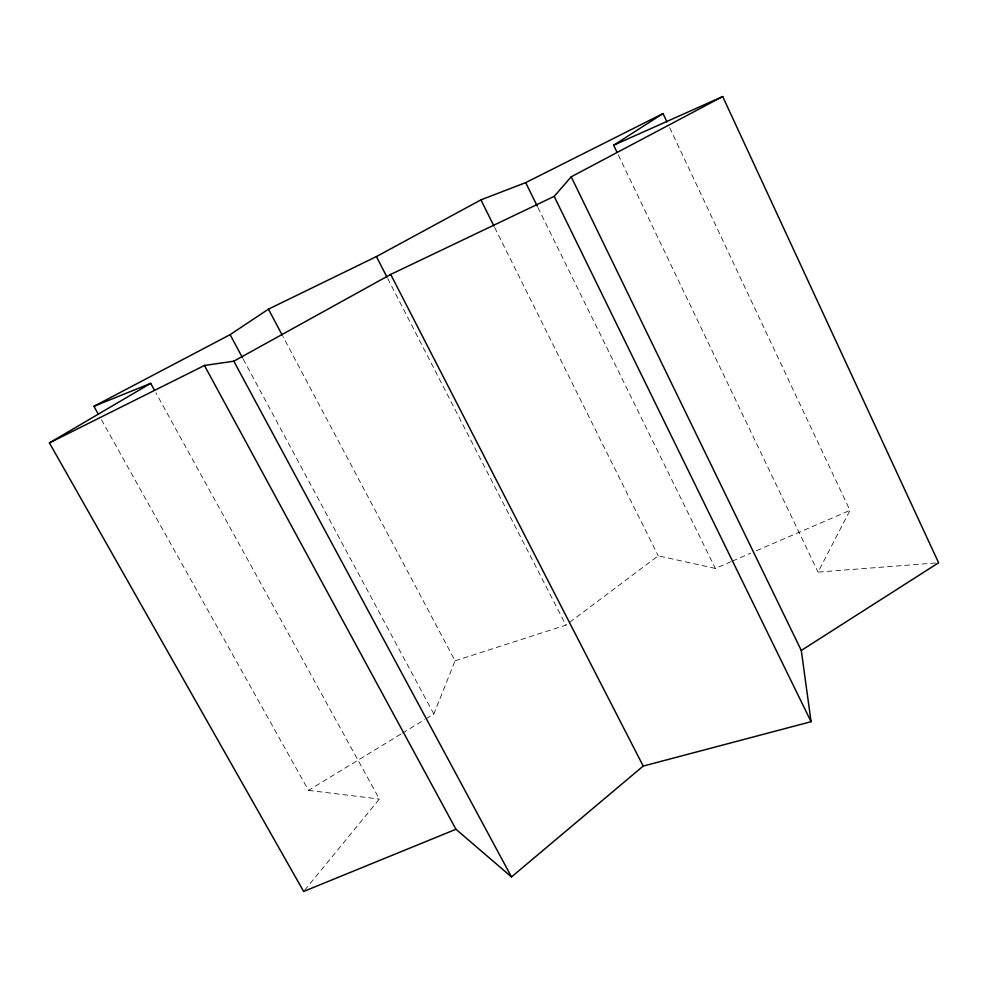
<?xml version="1.0" encoding="UTF-8"?>
<svg xmlns="http://www.w3.org/2000/svg" width="988" height="988" viewBox="0 0 988 988"><rect width="100%" height="100%" fill="white"/><g stroke="black" fill="none" stroke-linecap="round" stroke-linejoin="round"><path stroke-width="0.74" stroke-dasharray="4.94 3.71" d="M426.001 718.77L433.843 714.003L455.073 660.824L282.901 336.414M935.55 562.999L818.064 572.101L849.976 510.364L669.592 127.501M304.613 890.274L379.392 799.057L155.906 392.804M455.073 660.824L565.926 625.12L658.218 555.836L715.374 568.433L730.959 561.703M101.443 419.776L308.503 790.375L401.202 733.886M402.511 733.096L424.704 719.56M732.367 561.098L750.794 553.144M756.462 550.699L849.976 510.364M308.503 790.375L379.392 799.057M243.246 359.126L433.843 714.003M387.691 278.493L565.926 625.12M494.667 227.462L658.218 555.836M537.929 207.517L715.374 568.433M618.315 154.968L818.064 572.101"/><path stroke-width="1.48" d="M204.442 365.474L233.823 361.188L390.717 274.417L554.182 196.365L571.2 176.803L722.697 96.54L938.6 562.765L801.293 650.462L811.074 721.697L643.213 766.071L511.5 876.936L455.95 829.265L204.442 365.474L49.4 442.896L303.649 891.46L455.95 829.265M98.43 414.38L93.909 406.303L230.105 334.66L268.44 309.158L376.416 256.571L480.921 199.872L525.69 182.619L663.034 113.571L666.962 121.932M616.981 152.177L613.647 145.224L663.034 113.571M49.4 442.896L150.707 383.356L154.424 390.112M613.647 145.224L722.697 96.54M93.909 406.303L150.707 383.356M233.823 361.188L511.5 876.936M230.105 334.66L242.517 357.767M268.44 309.158L282.185 335.056M390.717 274.417L643.213 766.071M376.416 256.571L386.987 277.122M480.921 199.872L493.975 226.091M525.69 182.619L537.25 206.134M554.182 196.365L811.074 721.697M571.2 176.803L801.293 650.462"/></g></svg>
